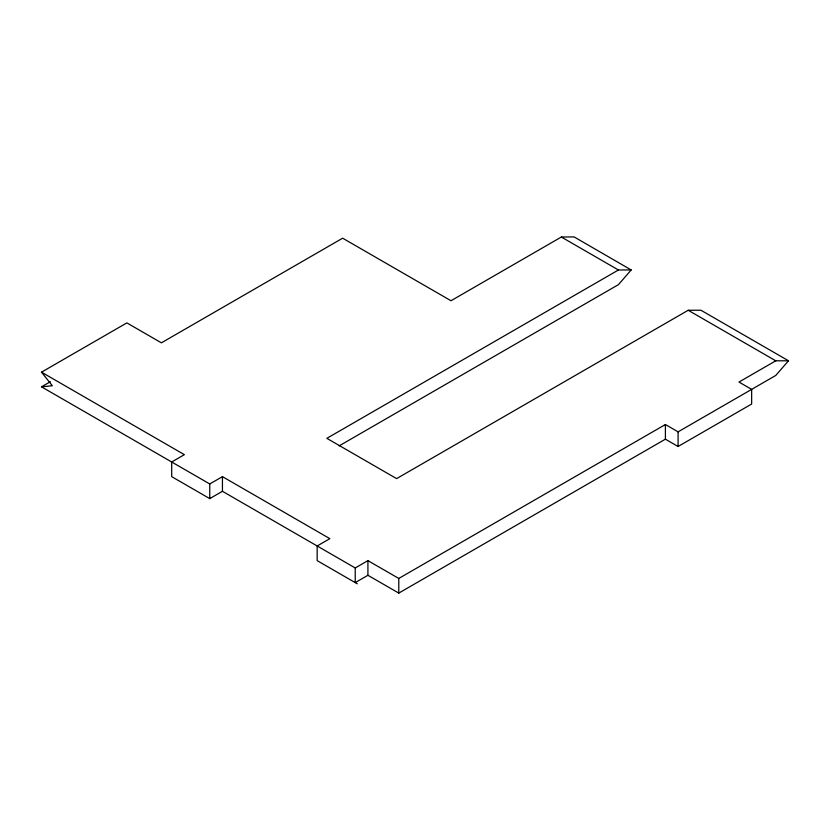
<?xml version="1.0" encoding="UTF-8"?>
<svg xmlns="http://www.w3.org/2000/svg" width="830" height="830" viewBox="0 0 830 830"><rect width="100%" height="100%" fill="white"/><g stroke="black" fill="none" stroke-linecap="round" stroke-linejoin="round"><path stroke-width="1.25" d="M357.315 583.812L317.164 560.634L317.164 545.984L329.852 538.66L222.44 476.638L209.751 483.963L41.5 386.822L52.332 385.753L41.5 372.172L126.866 322.891L161.404 342.832L342.645 238.189L450.991 300.74L561.35 237.027L574.09 236.903L631.184 269.947L618.443 284.638L339.18 445.866M631.184 269.947L618.443 269.989L326.844 438.344L396.605 478.62L688.205 310.264L700.945 310.233L788.5 360.78L775.76 375.461L678.089 431.849L665.401 424.524L398.784 578.448L367.918 560.634L355.23 567.959L222.44 491.287L209.751 498.612L171.696 476.638L171.696 461.988L184.374 454.664L41.5 372.172M41.5 386.822L50.371 381.707M788.5 360.78L775.76 360.811L738.97 382.049L751.648 389.374L751.648 404.023L678.089 446.499L665.401 439.174L398.784 593.097L367.918 575.283L355.23 582.608L355.23 567.959M561.35 237.027L618.443 269.989M688.205 310.264L775.76 360.811M678.089 431.849L678.089 446.499M665.401 424.524L665.401 439.174M398.784 578.448L398.784 593.097M367.918 560.634L367.918 575.283M222.44 476.638L222.44 491.287M209.751 483.963L209.751 498.612"/></g></svg>
